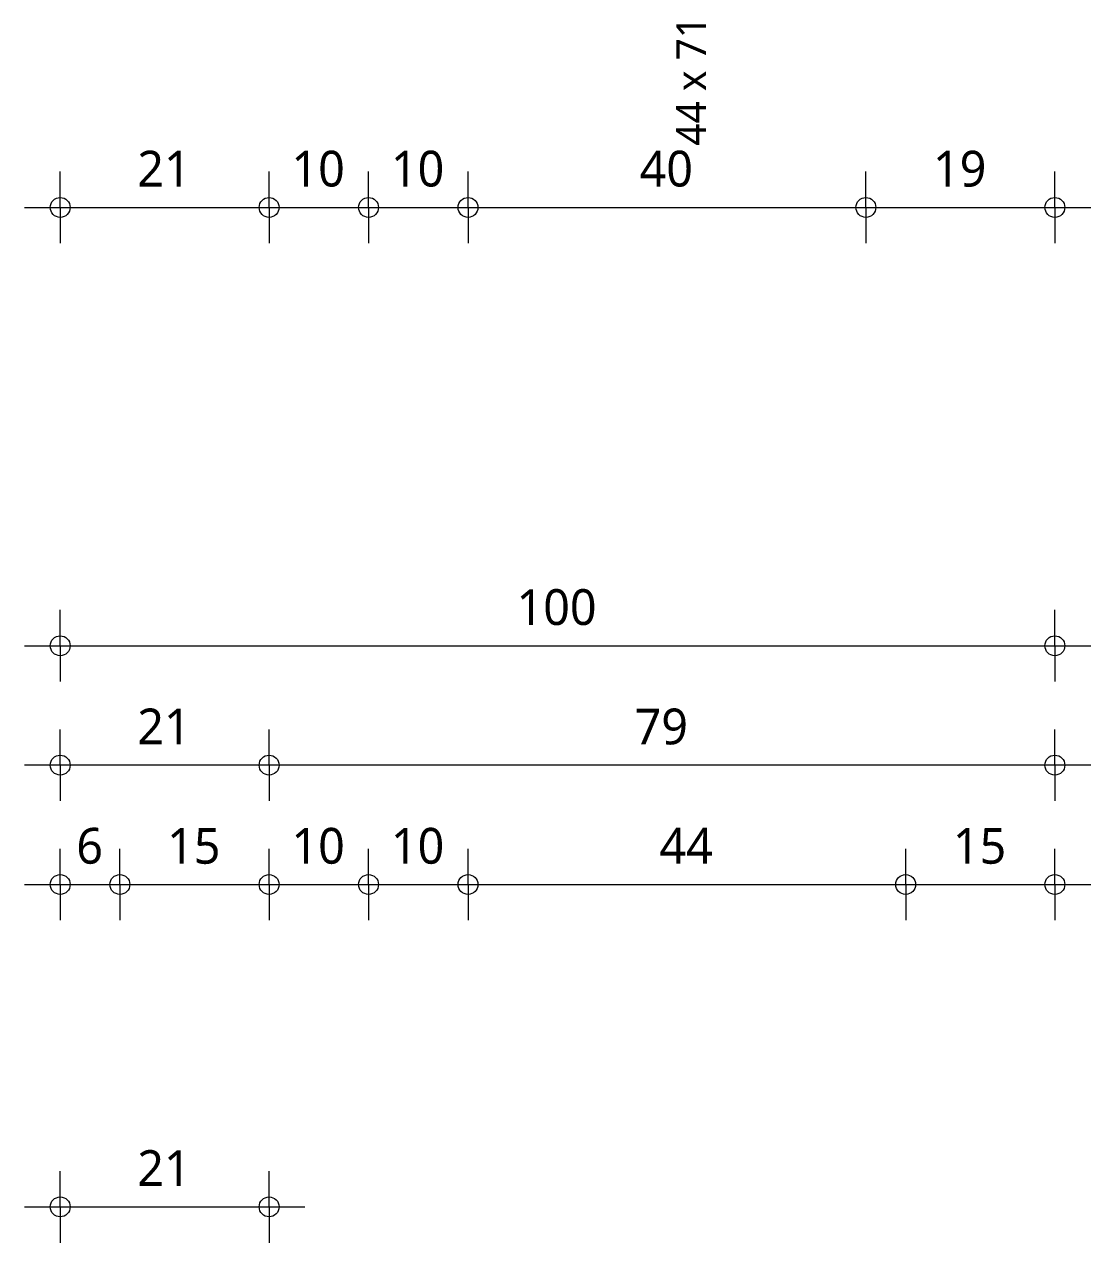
# Model space of a CAD drawing. Header units: millimetres. Extents: x 2457 to 4349, y 3067 to 7524.
# Drawn here: x 2638.3 to 2745.5, y 5018.4 to 5140.9 of the extents above; entities that cross this region are included whole.
import ezdxf

# ---------------------------------------------------------------- set-up
doc = ezdxf.new("R2010")
doc.units = ezdxf.units.MM
for name, color, linetype, lineweight in [('A-ANNO-DIMS', 211, 'Continuous', 13), ('A-ANNO-DIMS-2', 211, 'Continuous', 13), ('A-ANNO-NOTE', 131, 'Continuous', 18)]:
    doc.layers.add(name, color=color, linetype=linetype, lineweight=lineweight)
doc.styles.add('Segoe UI', font='segoeui.ttf', dxfattribs={"height": 3})
doc.styles.add('Segoe UI_1', font='segoeui.ttf', dxfattribs={"height": 3.6})
doc.dimstyles.new('1_8_mm', dxfattribs={"dimscale": 304.8, "dimtxt": 3.77051, "dimasz": 0.006562, "dimexe": 0.011811, "dimexo": 0.0625, "dimgap": 0.003281, "dimtad": 1, "dimdec": 0, "dimzin": 0, "dimdsep": 46, "dimtxsty": 'Segoe UI_1', "dimblk1": 'DOTBLANK', "dimblk2": 'DOTBLANK', "dimsah": 1, "dimcen": 0.09, "dimdle": 0.011811, "dimazin": 0, "dimtfac": 1, "dimtdec": 4, "dimtix": 1, "dimtmove": 0, "dimatfit": 3, "dimfxl": 0.011811, "dimfxlon": 1, "dimtvp": 1, "dimtfill": 1, "dimtolj": 1, "dimtzin": 0, "dimarcsym": 2})
doc.dimstyles.new('1_8_mm_3', dxfattribs={"dimscale": 304.8, "dimtxt": 3.77051, "dimasz": 0.006562, "dimexe": 0.011811, "dimexo": 0.0625, "dimgap": 0.003281, "dimtad": 1, "dimdec": 0, "dimzin": 0, "dimdsep": 46, "dimtxsty": 'Segoe UI_1', "dimblk1": 'DOTBLANK', "dimblk2": 'DOTBLANK', "dimsah": 1, "dimcen": 0.09, "dimdle": 0.011811, "dimazin": 0, "dimtfac": 1, "dimtdec": 4, "dimtix": 1, "dimtmove": 0, "dimatfit": 3, "dimfxl": 0.011811, "dimfxlon": 1, "dimtvp": 1, "dimtfill": 1, "dimtolj": 1, "dimtzin": 0, "dimarcsym": 2})

# ---------------------------------------------------------------- blocks, each defined once
blk = doc.blocks.new('DIMBLOCK250-Details Strandbaak Strandhuis 2_0')
at = {"layer": 'A-ANNO-DIMS-2'}
for p, q in [((2641.95, 5054.38), (2641.95, 5057.98)), ((2647.95, 5054.38), (2647.95, 5057.98)), ((2638.35, 5054.38), (2647.95, 5054.38)), ((2641.95, 5054.38), (2641.95, 5050.78)), ((2647.95, 5054.38), (2647.95, 5050.78))]:
    blk.add_line(p, q, dxfattribs=at)
for centre in [(2641.95, 5054.38), (2647.95, 5054.38)]:
    blk.add_circle(centre, 1, dxfattribs=at)
at = {"layer": 'A-ANNO-DIMS-2', "color": 0, "insert": (2643.57, 5060.07), "char_height": 3.6, "width": 3.2906, "attachment_point": 1, "line_spacing_factor": 1.142579, "style": 'Segoe UI_1', "bg_fill": 3, "box_fill_scale": 1.25, "bg_fill_color": 9, "bg_fill_true_color": 13158600, "bg_fill_transparency": 0}
blk.add_mtext('6', dxfattribs=at)
blk = doc.blocks.new('_DotBlank')
at = {"color": 0, "linetype": 'ByBlock', "lineweight": -2}
blk.add_line((-0.5, 0), (-1, 0), dxfattribs=at)
blk.add_circle((0, 0), 0.5, dxfattribs=at)
blk = doc.blocks.new('DIMBLOCK251-Details Strandbaak Strandhuis 2_0')
at = {"layer": 'A-ANNO-DIMS-2'}
for p, q in [((2647.95, 5054.38), (2647.95, 5057.98)), ((2662.95, 5054.38), (2662.95, 5057.98)), ((2647.95, 5054.38), (2662.95, 5054.38)), ((2647.95, 5054.38), (2647.95, 5050.78)), ((2662.95, 5054.38), (2662.95, 5050.78))]:
    blk.add_line(p, q, dxfattribs=at)
for centre in [(2647.95, 5054.38), (2662.95, 5054.38)]:
    blk.add_circle(centre, 1, dxfattribs=at)
at = {"layer": 'A-ANNO-DIMS-2', "color": 0, "insert": (2652.7, 5060.07), "char_height": 3.6, "width": 6.5813, "attachment_point": 1, "line_spacing_factor": 1.142579, "style": 'Segoe UI_1', "bg_fill": 3, "box_fill_scale": 1.25, "bg_fill_color": 9, "bg_fill_true_color": 13158600, "bg_fill_transparency": 0}
blk.add_mtext('15', dxfattribs=at)
blk = doc.blocks.new('DIMBLOCK252-Details Strandbaak Strandhuis 2_0')
at = {"layer": 'A-ANNO-DIMS-2'}
for p, q in [((2662.95, 5054.38), (2662.95, 5057.98)), ((2672.95, 5054.38), (2672.95, 5057.98)), ((2662.95, 5054.38), (2672.95, 5054.38)), ((2662.95, 5054.38), (2662.95, 5050.78)), ((2672.95, 5054.38), (2672.95, 5050.78))]:
    blk.add_line(p, q, dxfattribs=at)
for centre in [(2662.95, 5054.38), (2672.95, 5054.38)]:
    blk.add_circle(centre, 1, dxfattribs=at)
at = {"layer": 'A-ANNO-DIMS-2', "color": 0, "insert": (2665.2, 5060.07), "char_height": 3.6, "width": 6.5813, "attachment_point": 1, "line_spacing_factor": 1.142579, "style": 'Segoe UI_1', "bg_fill": 3, "box_fill_scale": 1.25, "bg_fill_color": 9, "bg_fill_true_color": 13158600, "bg_fill_transparency": 0}
blk.add_mtext('10', dxfattribs=at)
blk = doc.blocks.new('DIMBLOCK253-Details Strandbaak Strandhuis 2_0')
at = {"layer": 'A-ANNO-DIMS-2'}
for p, q in [((2672.95, 5054.38), (2672.95, 5057.98)), ((2682.95, 5054.38), (2682.95, 5057.98)), ((2672.95, 5054.38), (2682.95, 5054.38)), ((2672.95, 5054.38), (2672.95, 5050.78)), ((2682.95, 5054.38), (2682.95, 5050.78))]:
    blk.add_line(p, q, dxfattribs=at)
for centre in [(2672.95, 5054.38), (2682.95, 5054.38)]:
    blk.add_circle(centre, 1, dxfattribs=at)
at = {"layer": 'A-ANNO-DIMS-2', "color": 0, "insert": (2675.2, 5060.07), "char_height": 3.6, "width": 6.5813, "attachment_point": 1, "line_spacing_factor": 1.142579, "style": 'Segoe UI_1', "bg_fill": 3, "box_fill_scale": 1.25, "bg_fill_color": 9, "bg_fill_true_color": 13158600, "bg_fill_transparency": 0}
blk.add_mtext('10', dxfattribs=at)
blk = doc.blocks.new('DIMBLOCK254-Details Strandbaak Strandhuis 2_0')
at = {"layer": 'A-ANNO-DIMS-2'}
for p, q in [((2682.95, 5054.38), (2682.95, 5057.98)), ((2726.95, 5054.38), (2726.95, 5057.98)), ((2682.95, 5054.38), (2726.95, 5054.38)), ((2682.95, 5054.38), (2682.95, 5050.78)), ((2726.95, 5054.38), (2726.95, 5050.78))]:
    blk.add_line(p, q, dxfattribs=at)
for centre in [(2682.95, 5054.38), (2726.95, 5054.38)]:
    blk.add_circle(centre, 1, dxfattribs=at)
at = {"layer": 'A-ANNO-DIMS-2', "color": 0, "insert": (2702.2, 5060.07), "char_height": 3.6, "width": 6.5813, "attachment_point": 1, "line_spacing_factor": 1.142579, "style": 'Segoe UI_1', "bg_fill": 3, "box_fill_scale": 1.25, "bg_fill_color": 9, "bg_fill_true_color": 13158600, "bg_fill_transparency": 0}
blk.add_mtext('44', dxfattribs=at)
blk = doc.blocks.new('DIMBLOCK255-Details Strandbaak Strandhuis 2_0')
at = {"layer": 'A-ANNO-DIMS-2'}
for p, q in [((2726.95, 5054.38), (2726.95, 5057.98)), ((2741.95, 5054.38), (2741.95, 5057.98)), ((2726.95, 5054.38), (2745.55, 5054.38)), ((2726.95, 5054.38), (2726.95, 5050.78)), ((2741.95, 5054.38), (2741.95, 5050.78))]:
    blk.add_line(p, q, dxfattribs=at)
for centre in [(2726.95, 5054.38), (2741.95, 5054.38)]:
    blk.add_circle(centre, 1, dxfattribs=at)
at = {"layer": 'A-ANNO-DIMS-2', "color": 0, "insert": (2731.7, 5060.07), "char_height": 3.6, "width": 6.5813, "attachment_point": 1, "line_spacing_factor": 1.142579, "style": 'Segoe UI_1', "bg_fill": 3, "box_fill_scale": 1.25, "bg_fill_color": 9, "bg_fill_true_color": 13158600, "bg_fill_transparency": 0}
blk.add_mtext('15', dxfattribs=at)
blk = doc.blocks.new('DIMBLOCK256-Details Strandbaak Strandhuis 2_0')
at = {"layer": 'A-ANNO-DIMS-2'}
for p, q in [((2662.95, 5066.38), (2662.95, 5069.98)), ((2741.95, 5066.38), (2741.95, 5069.98)), ((2745.55, 5066.38), (2662.95, 5066.38)), ((2662.95, 5066.38), (2662.95, 5062.78)), ((2741.95, 5066.38), (2741.95, 5062.78))]:
    blk.add_line(p, q, dxfattribs=at)
for centre in [(2662.95, 5066.38), (2741.95, 5066.38)]:
    blk.add_circle(centre, 1, dxfattribs=at)
at = {"layer": 'A-ANNO-DIMS-2', "color": 0, "insert": (2699.7, 5072.07), "char_height": 3.6, "width": 6.5813, "attachment_point": 1, "line_spacing_factor": 1.142579, "style": 'Segoe UI_1', "bg_fill": 3, "box_fill_scale": 1.25, "bg_fill_color": 9, "bg_fill_true_color": 13158600, "bg_fill_transparency": 0}
blk.add_mtext('79', dxfattribs=at)
blk = doc.blocks.new('DIMBLOCK257-Details Strandbaak Strandhuis 2_0')
at = {"layer": 'A-ANNO-DIMS-2'}
for p, q in [((2641.95, 5066.38), (2641.95, 5069.98)), ((2662.95, 5066.38), (2662.95, 5069.98)), ((2662.95, 5066.38), (2638.35, 5066.38)), ((2641.95, 5066.38), (2641.95, 5062.78)), ((2662.95, 5066.38), (2662.95, 5062.78))]:
    blk.add_line(p, q, dxfattribs=at)
for centre in [(2641.95, 5066.38), (2662.95, 5066.38)]:
    blk.add_circle(centre, 1, dxfattribs=at)
at = {"layer": 'A-ANNO-DIMS-2', "color": 0, "insert": (2649.7, 5072.07), "char_height": 3.6, "width": 6.5813, "attachment_point": 1, "line_spacing_factor": 1.142579, "style": 'Segoe UI_1', "bg_fill": 3, "box_fill_scale": 1.25, "bg_fill_color": 9, "bg_fill_true_color": 13158600, "bg_fill_transparency": 0}
blk.add_mtext('21', dxfattribs=at)
blk = doc.blocks.new('DIMBLOCK267-Details Strandbaak Strandhuis 2_0')
at = {"layer": 'A-ANNO-DIMS-2'}
for p, q in [((2641.95, 5078.38), (2641.95, 5081.98)), ((2741.95, 5078.38), (2741.95, 5081.98)), ((2638.35, 5078.38), (2745.55, 5078.38)), ((2641.95, 5078.38), (2641.95, 5074.78)), ((2741.95, 5078.38), (2741.95, 5074.78))]:
    blk.add_line(p, q, dxfattribs=at)
for centre in [(2641.95, 5078.38), (2741.95, 5078.38)]:
    blk.add_circle(centre, 1, dxfattribs=at)
at = {"layer": 'A-ANNO-DIMS-2', "color": 0, "insert": (2687.83, 5084.07), "char_height": 3.6, "width": 9.8719, "attachment_point": 1, "line_spacing_factor": 1.142579, "style": 'Segoe UI_1', "bg_fill": 3, "box_fill_scale": 1.25, "bg_fill_color": 9, "bg_fill_true_color": 13158600, "bg_fill_transparency": 0}
blk.add_mtext('100', dxfattribs=at)
blk = doc.blocks.new('DIMBLOCK271-Details Strandbaak Strandhuis 2_0')
at = {"layer": 'A-ANNO-DIMS-2'}
for p, q in [((2641.95, 5122.45), (2641.95, 5126.05)), ((2662.95, 5122.45), (2662.95, 5126.05)), ((2638.35, 5122.45), (2662.95, 5122.45)), ((2641.95, 5122.45), (2641.95, 5118.85)), ((2662.95, 5122.45), (2662.95, 5118.85))]:
    blk.add_line(p, q, dxfattribs=at)
for centre in [(2641.95, 5122.45), (2662.95, 5122.45)]:
    blk.add_circle(centre, 1, dxfattribs=at)
at = {"layer": 'A-ANNO-DIMS-2', "color": 0, "insert": (2649.7, 5128.15), "char_height": 3.6, "width": 6.5813, "attachment_point": 1, "line_spacing_factor": 1.142579, "style": 'Segoe UI_1', "bg_fill": 3, "box_fill_scale": 1.25, "bg_fill_color": 9, "bg_fill_true_color": 13158600, "bg_fill_transparency": 0}
blk.add_mtext('21', dxfattribs=at)
blk = doc.blocks.new('DIMBLOCK272-Details Strandbaak Strandhuis 2_0')
at = {"layer": 'A-ANNO-DIMS-2'}
for p, q in [((2662.95, 5122.45), (2662.95, 5126.05)), ((2672.95, 5122.45), (2672.95, 5126.05)), ((2662.95, 5122.45), (2672.95, 5122.45)), ((2662.95, 5122.45), (2662.95, 5118.85)), ((2672.95, 5122.45), (2672.95, 5118.85))]:
    blk.add_line(p, q, dxfattribs=at)
for centre in [(2662.95, 5122.45), (2672.95, 5122.45)]:
    blk.add_circle(centre, 1, dxfattribs=at)
at = {"layer": 'A-ANNO-DIMS-2', "color": 0, "insert": (2665.2, 5128.15), "char_height": 3.6, "width": 6.5813, "attachment_point": 1, "line_spacing_factor": 1.142579, "style": 'Segoe UI_1', "bg_fill": 3, "box_fill_scale": 1.25, "bg_fill_color": 9, "bg_fill_true_color": 13158600, "bg_fill_transparency": 0}
blk.add_mtext('10', dxfattribs=at)
blk = doc.blocks.new('DIMBLOCK273-Details Strandbaak Strandhuis 2_0')
at = {"layer": 'A-ANNO-DIMS-2'}
for p, q in [((2672.95, 5122.45), (2672.95, 5126.05)), ((2682.95, 5122.45), (2682.95, 5126.05)), ((2672.95, 5122.45), (2682.95, 5122.45)), ((2672.95, 5122.45), (2672.95, 5118.85)), ((2682.95, 5122.45), (2682.95, 5118.85))]:
    blk.add_line(p, q, dxfattribs=at)
for centre in [(2672.95, 5122.45), (2682.95, 5122.45)]:
    blk.add_circle(centre, 1, dxfattribs=at)
at = {"layer": 'A-ANNO-DIMS-2', "color": 0, "insert": (2675.2, 5128.15), "char_height": 3.6, "width": 6.5813, "attachment_point": 1, "line_spacing_factor": 1.142579, "style": 'Segoe UI_1', "bg_fill": 3, "box_fill_scale": 1.25, "bg_fill_color": 9, "bg_fill_true_color": 13158600, "bg_fill_transparency": 0}
blk.add_mtext('10', dxfattribs=at)
blk = doc.blocks.new('DIMBLOCK274-Details Strandbaak Strandhuis 2_0')
at = {"layer": 'A-ANNO-DIMS-2'}
for p, q in [((2682.95, 5122.45), (2682.95, 5126.05)), ((2722.95, 5122.45), (2722.95, 5126.05)), ((2682.95, 5122.45), (2722.95, 5122.45)), ((2682.95, 5122.45), (2682.95, 5118.85)), ((2722.95, 5122.45), (2722.95, 5118.85))]:
    blk.add_line(p, q, dxfattribs=at)
for centre in [(2682.95, 5122.45), (2722.95, 5122.45)]:
    blk.add_circle(centre, 1, dxfattribs=at)
at = {"layer": 'A-ANNO-DIMS-2', "color": 0, "insert": (2700.2, 5128.15), "char_height": 3.6, "width": 6.5813, "attachment_point": 1, "line_spacing_factor": 1.142579, "style": 'Segoe UI_1', "bg_fill": 3, "box_fill_scale": 1.25, "bg_fill_color": 9, "bg_fill_true_color": 13158600, "bg_fill_transparency": 0}
blk.add_mtext('40', dxfattribs=at)
blk = doc.blocks.new('DIMBLOCK275-Details Strandbaak Strandhuis 2_0')
at = {"layer": 'A-ANNO-DIMS-2'}
for p, q in [((2722.95, 5122.45), (2722.95, 5126.05)), ((2741.95, 5122.45), (2741.95, 5126.05)), ((2722.95, 5122.45), (2745.55, 5122.45)), ((2722.95, 5122.45), (2722.95, 5118.85)), ((2741.95, 5122.45), (2741.95, 5118.85))]:
    blk.add_line(p, q, dxfattribs=at)
for centre in [(2722.95, 5122.45), (2741.95, 5122.45)]:
    blk.add_circle(centre, 1, dxfattribs=at)
at = {"layer": 'A-ANNO-DIMS-2', "color": 0, "insert": (2729.7, 5128.15), "char_height": 3.6, "width": 6.5813, "attachment_point": 1, "line_spacing_factor": 1.142579, "style": 'Segoe UI_1', "bg_fill": 3, "box_fill_scale": 1.25, "bg_fill_color": 9, "bg_fill_true_color": 13158600, "bg_fill_transparency": 0}
blk.add_mtext('19', dxfattribs=at)
blk = doc.blocks.new('DIMBLOCK292-Details Strandbaak Strandhuis 2_0')
at = {"layer": 'A-ANNO-DIMS-2'}
for p, q in [((2641.95, 5021.97), (2641.95, 5025.57)), ((2662.95, 5021.97), (2662.95, 5025.57)), ((2638.35, 5021.97), (2666.55, 5021.97)), ((2641.95, 5021.97), (2641.95, 5018.37)), ((2662.95, 5021.97), (2662.95, 5018.37))]:
    blk.add_line(p, q, dxfattribs=at)
for centre in [(2641.95, 5021.97), (2662.95, 5021.97)]:
    blk.add_circle(centre, 1, dxfattribs=at)
at = {"layer": 'A-ANNO-DIMS-2', "color": 0, "insert": (2649.7, 5027.67), "char_height": 3.6, "width": 6.5813, "attachment_point": 1, "line_spacing_factor": 1.142579, "style": 'Segoe UI_1', "bg_fill": 3, "box_fill_scale": 1.25, "bg_fill_color": 9, "bg_fill_true_color": 13158600, "bg_fill_transparency": 0}
blk.add_mtext('21', dxfattribs=at)

msp = doc.modelspace()

# ---------------------------------------------------------------- texts
at = {"layer": 'A-ANNO-NOTE', "lineweight": 13, "insert": (2703.89, 5128.66), "char_height": 3, "width": 16.1941, "attachment_point": 1, "rotation": 90, "style": 'Segoe UI'}
msp.add_mtext('44 x 71', dxfattribs=at)

# ---------------------------------------------------------------- dimensions: what is measured, and where the dimension line sits
at = {"layer": 'A-ANNO-DIMS'}
for base, p1, p2, dimstyle, override, picture, middle in [((2662.95, 5122.45), (2641.95, 5126.05), (2662.95, 5126.05), '1_8_mm_3', {"dimpost": '<>', "dimfxl": 21}, 'DIMBLOCK271-Details Strandbaak Strandhuis 2_0', (2652.45, 5125.29)), ((2741.95, 5078.38), (2641.95, 5074.78), (2741.95, 5074.78), '1_8_mm_3', {"dimpost": '<>', "dimfxl": 100}, 'DIMBLOCK267-Details Strandbaak Strandhuis 2_0', (2691.95, 5081.25)), ((2662.95, 5066.38), (2741.95, 5062.78), (2662.95, 5062.78), '1_8_mm', {"dimpost": '<>', "dimfxl": 79}, 'DIMBLOCK256-Details Strandbaak Strandhuis 2_0', (2702.45, 5069.24)), ((2647.95, 5054.38), (2641.95, 5050.78), (2647.95, 5050.78), '1_8_mm', {"dimpost": '<>', "dimfxl": 6}, 'DIMBLOCK250-Details Strandbaak Strandhuis 2_0', (2644.95, 5057.24)), ((2662.95, 5021.97), (2641.95, 5018.37), (2662.95, 5025.57), '1_8_mm_3', {"dimpost": '<>', "dimfxl": 22.2}, 'DIMBLOCK292-Details Strandbaak Strandhuis 2_0', (2652.45, 5024.81))]:
    dim = msp.add_linear_dim(base=base, p1=p1, p2=p2, dimstyle=dimstyle, override=override, dxfattribs=at)
    dim.commit()
    dim.dimension.update_dxf_attribs({"geometry": picture, "text_midpoint": middle})

# ---------------------------------------------------------------- next in the draw order: dimensions: what is measured, and where the dimension line sits
for base, p1, p2, dimstyle, override, picture, middle in [((2672.95, 5122.45), (2662.95, 5126.05), (2672.95, 5126.05), '1_8_mm_3', {"dimpost": '<>', "dimfxl": 10}, 'DIMBLOCK272-Details Strandbaak Strandhuis 2_0', (2667.95, 5125.32)), ((2641.95, 5066.38), (2662.95, 5062.78), (2641.95, 5062.78), '1_8_mm', {"dimpost": '<>', "dimfxl": 21}, 'DIMBLOCK257-Details Strandbaak Strandhuis 2_0', (2652.45, 5069.22)), ((2662.95, 5054.38), (2647.95, 5050.78), (2662.95, 5050.78), '1_8_mm', {"dimpost": '<>', "dimfxl": 15}, 'DIMBLOCK251-Details Strandbaak Strandhuis 2_0', (2655.45, 5057.25))]:
    dim = msp.add_linear_dim(base=base, p1=p1, p2=p2, dimstyle=dimstyle, override=override, dxfattribs=at)
    dim.commit()
    dim.dimension.update_dxf_attribs({"geometry": picture, "text_midpoint": middle})

# ---------------------------------------------------------------- next in the draw order: dimensions: what is measured, and where the dimension line sits
for base, p1, p2, dimstyle, picture, middle in [((2682.95, 5122.45), (2672.95, 5126.05), (2682.95, 5126.05), '1_8_mm_3', 'DIMBLOCK273-Details Strandbaak Strandhuis 2_0', (2677.95, 5125.32)), ((2672.95, 5054.38), (2662.95, 5050.78), (2672.95, 5050.78), '1_8_mm', 'DIMBLOCK252-Details Strandbaak Strandhuis 2_0', (2667.95, 5057.25))]:
    dim = msp.add_linear_dim(base=base, p1=p1, p2=p2, dimstyle=dimstyle, override={"dimpost": '<>', "dimfxl": 10}, dxfattribs=at)
    dim.commit()
    dim.dimension.update_dxf_attribs({"geometry": picture, "text_midpoint": middle})

# ---------------------------------------------------------------- next in the draw order: dimensions: what is measured, and where the dimension line sits
for base, p1, p2, dimstyle, override, picture, middle in [((2722.95, 5122.45), (2682.95, 5126.05), (2722.95, 5126.05), '1_8_mm_3', {"dimpost": '<>', "dimfxl": 40}, 'DIMBLOCK274-Details Strandbaak Strandhuis 2_0', (2702.95, 5125.31)), ((2682.95, 5054.38), (2672.95, 5050.78), (2682.95, 5050.78), '1_8_mm', {"dimpost": '<>', "dimfxl": 10}, 'DIMBLOCK253-Details Strandbaak Strandhuis 2_0', (2677.95, 5057.25))]:
    dim = msp.add_linear_dim(base=base, p1=p1, p2=p2, dimstyle=dimstyle, override=override, dxfattribs=at)
    dim.commit()
    dim.dimension.update_dxf_attribs({"geometry": picture, "text_midpoint": middle})

# ---------------------------------------------------------------- next in the draw order: dimensions: what is measured, and where the dimension line sits
for base, p1, p2, dimstyle, override, picture, middle in [((2741.95, 5122.45), (2722.95, 5126.05), (2741.95, 5126.05), '1_8_mm_3', {"dimpost": '<>', "dimfxl": 19}, 'DIMBLOCK275-Details Strandbaak Strandhuis 2_0', (2732.45, 5125.32)), ((2726.95, 5054.38), (2682.95, 5050.78), (2726.95, 5050.78), '1_8_mm', {"dimpost": '<>', "dimfxl": 44}, 'DIMBLOCK254-Details Strandbaak Strandhuis 2_0', (2704.95, 5057.18))]:
    dim = msp.add_linear_dim(base=base, p1=p1, p2=p2, dimstyle=dimstyle, override=override, dxfattribs=at)
    dim.commit()
    dim.dimension.update_dxf_attribs({"geometry": picture, "text_midpoint": middle})

# ---------------------------------------------------------------- next in the draw order: dimensions: what is measured, and where the dimension line sits
dim = msp.add_linear_dim(base=(2741.95, 5054.38), p1=(2726.95, 5050.78), p2=(2741.95, 5050.78), dimstyle='1_8_mm', override={"dimpost": '<>', "dimfxl": 15}, dxfattribs=at)
dim.commit()
dim.dimension.update_dxf_attribs({"geometry": 'DIMBLOCK255-Details Strandbaak Strandhuis 2_0', "text_midpoint": (2734.45, 5057.25)})

doc.saveas('drawing.dxf')
